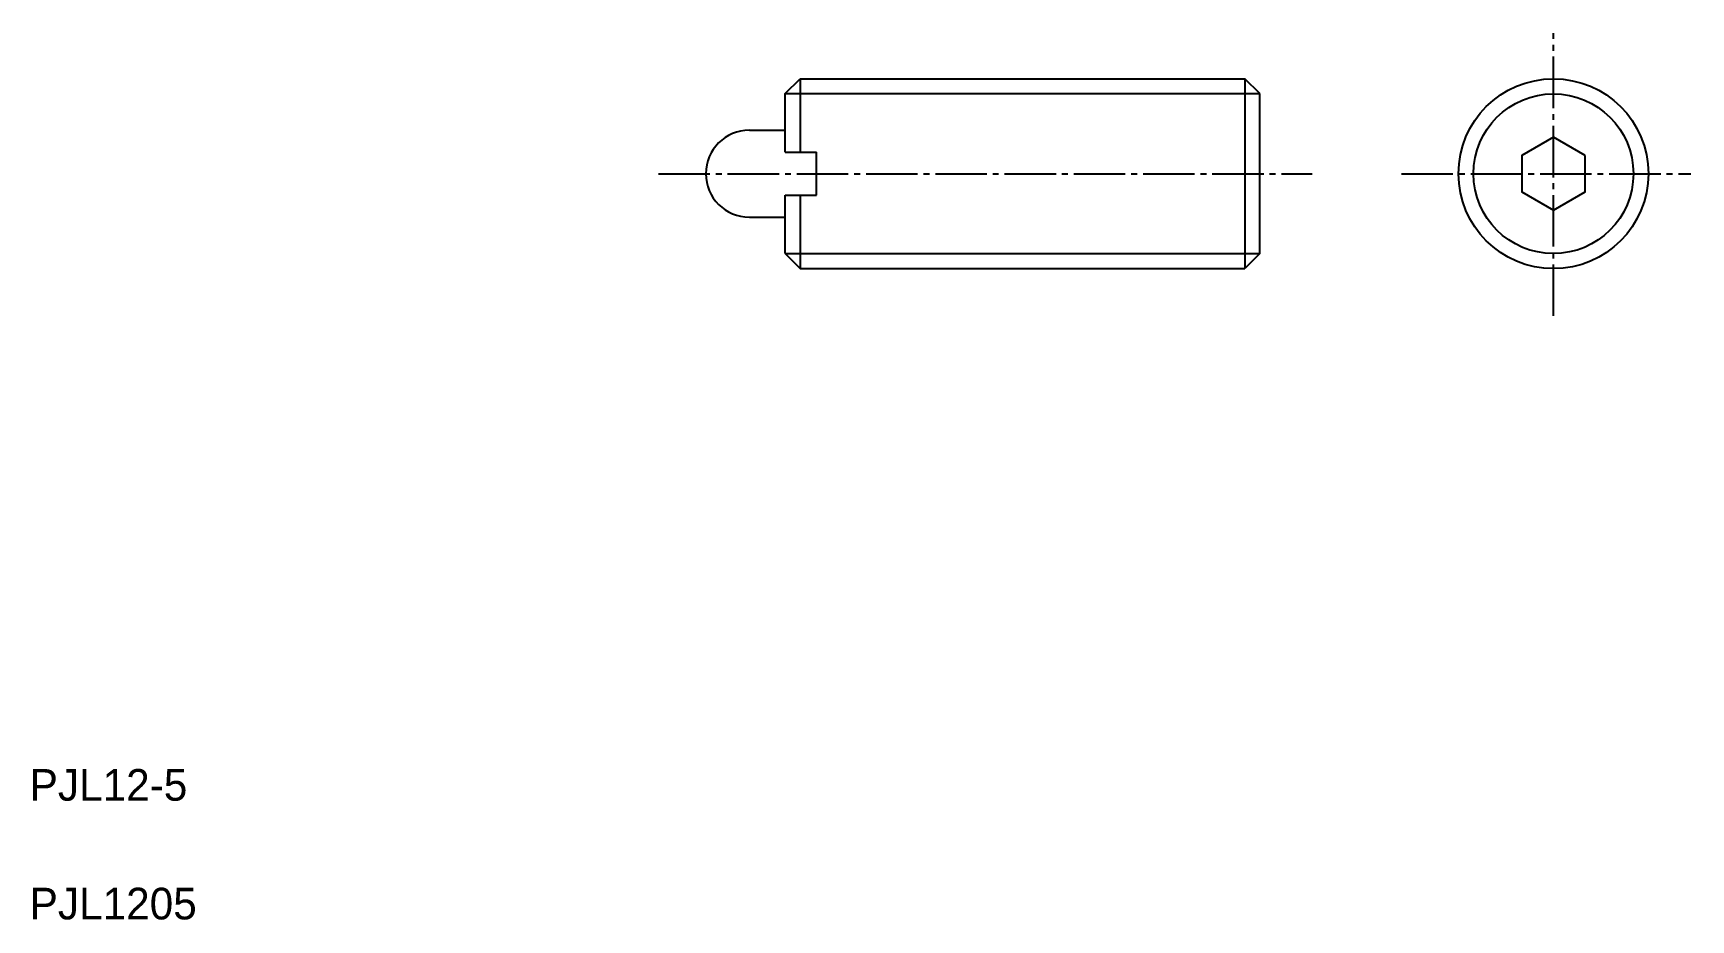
# Model space of a CAD drawing. Extents: x 5 to 110, y 5 to 61.
import ezdxf

# ---------------------------------------------------------------- set-up
doc = ezdxf.new("R2010")
doc.units = 0
doc.header["$LTSCALE"] = 0.25
doc.linetypes.add('CENTER', pattern=[17.5, 13, -1.5, 1.5, -1.5])
doc.layers.get('0').update_dxf_attribs({"linetype": 'CONTINUOUS'})
doc.layers.add('CENTER', color=1, linetype='CENTER')

msp = doc.modelspace()

# ---------------------------------------------------------------- linework, layer by layer
for p, q in [((52.73, 57.18), (53.68, 58.12)), ((53.68, 58.12), (81.79, 58.12)), ((53.68, 58.12), (53.68, 53.47)), ((81.79, 58.12), (81.79, 46.12)), ((82.73, 57.18), (81.79, 58.12)), ((52.73, 53.47), (52.73, 57.18)), ((82.73, 47.07), (82.73, 57.18)), ((50.48, 54.87), (52.73, 54.87)), ((51.05, 54.87), (51.05, 54.87)), ((51.61, 54.87), (51.61, 54.87)), ((52.73, 53.47), (54.73, 53.47)), ((54.73, 50.77), (54.73, 53.47)), ((52.73, 50.77), (54.73, 50.77)), ((52.73, 47.07), (52.73, 50.77)), ((53.68, 50.77), (53.68, 46.12)), ((50.48, 49.37), (52.73, 49.37)), ((52.73, 47.07), (53.68, 46.12)), ((53.68, 46.12), (81.79, 46.12)), ((82.73, 47.07), (81.79, 46.12))]:
    msp.add_line(p, q)
at = {"color": 3}
for p, q in [((52.73, 57.18), (82.73, 57.18)), ((52.73, 47.07), (82.73, 47.07))]:
    msp.add_line(p, q, dxfattribs=at)
msp.add_lwpolyline([(103.29, 53.28), (101.29, 54.43), (99.29, 53.28), (99.29, 50.97), (101.29, 49.82), (103.29, 50.97)], close=True)
msp.add_circle((101.29, 52.12), 6)
msp.add_circle((101.29, 52.12), 5.05, dxfattribs=at)
msp.add_arc((50.48, 52.12), 2.75, 90, 270)
at = {"layer": 'CENTER', "color": 1, "linetype": 'CENTER'}
for p, q in [((101.29, 43.14), (101.29, 61)), ((44.73, 52.12), (86.04, 52.12)), ((91.69, 52.12), (109.97, 52.12))]:
    msp.add_line(p, q, dxfattribs=at)

# ---------------------------------------------------------------- texts
for s, p in [('PJL12-5', (5, 12.5)), ('PJL1205', (5, 5))]:
    msp.add_text(s, height=2).set_placement(p)

doc.saveas('drawing.dxf')
